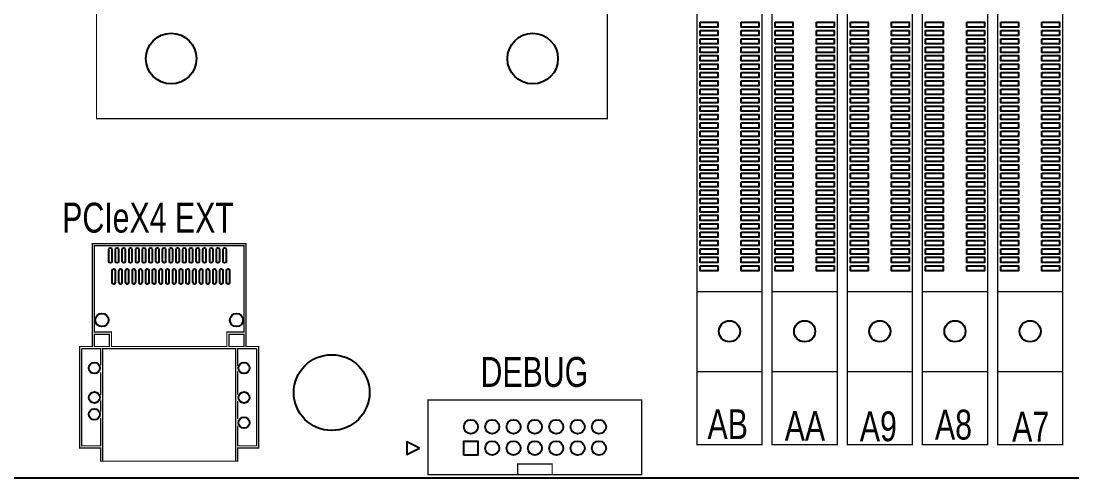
# Model space of a CAD drawing. Extents: x 0 to 344, y -1 to 330.
# Drawn here: x 126.9 to 251.9, y 0 to 54.4 of the extents above; entities that cross this region are included whole.
import ezdxf

# ---------------------------------------------------------------- set-up
doc = ezdxf.new("R2010")
doc.units = 0
for name, color, linetype in [('BOARD_GEOMETRY_OUTLINE', 2, 'CONTINUOUS'), ('BOARD_GEOMETRY_SILKSCREEN_TOP', 1, 'CONTINUOUS'), ('PACKAGE_GEOMETRY_SILKSCREEN_TOP', 3, 'CONTINUOUS'), ('PIN_TOP', 4, 'CONTINUOUS')]:
    doc.layers.add(name, color=color, linetype=linetype)

msp = doc.modelspace()

# ---------------------------------------------------------------- linework, layer by layer
at = {"layer": 'BOARD_GEOMETRY_OUTLINE'}
msp.add_lwpolyline([(0, 328.200004), (0, 1.999996, 0.414214), (1.999996, 0), (328.200004, 0, 0.414214), (330.2, 1.999996), (330.2, 328.200004, 0.414214), (328.200004, 330.2), (1.999996, 330.2, 0.414214)], format="xyb", close=True, dxfattribs=at)
msp.add_lwpolyline([(0, 328.200004), (0, 1.999996, 0.414214), (1.999996, 0), (328.200004, 0, 0.414214), (330.2, 1.999996)], format="xyb", dxfattribs=at)
at = {"layer": 'BOARD_GEOMETRY_SILKSCREEN_TOP', "const_width": 0.1524}
msp.add_lwpolyline([(135.01116, 18.560288), (134.99338, 18.542508)], dxfattribs=at)
at = {"layer": 'PACKAGE_GEOMETRY_SILKSCREEN_TOP', "const_width": 0.1524}
for points in [[(215.015064, 168.959784), (207.265016, 168.959784), (207.265016, 3.95986), (215.015064, 3.95986)], [(223.955102, 168.959784), (216.205054, 168.959784), (216.205054, 3.95986), (223.955102, 3.95986)], [(232.89514, 168.959784), (225.145092, 168.959784), (225.145092, 3.95986), (232.89514, 3.95986)], [(241.835178, 168.959784), (234.08513, 168.959784), (234.08513, 3.95986), (241.835178, 3.95986)], [(250.775216, 168.959784), (243.025168, 168.959784), (243.025168, 3.95986), (250.775216, 3.95986)], [(166.23538, 42.764456), (196.615304, 42.764456), (196.615304, 59.864244), (207.11541, 59.864244), (207.11541, 74.864468), (203.61529, 74.864468), (199.455278, 132.064252), (135.855456, 132.064252), (135.855456, 42.764456)], [(135.599932, 27.65044), (153.399744, 27.65044), (153.399744, 17.360392), (151.35987, 17.360392), (151.35987, 15.65021), (137.639806, 15.65021), (137.639806, 17.360392), (135.599932, 17.360392)], [(137.38987, 15.65021), (135.599932, 15.65021), (135.599932, 17.110202), (137.38987, 17.110202)], [(151.609806, 15.65021), (153.399744, 15.65021), (153.399744, 17.110202), (151.609806, 17.110202)], [(136.59993, 15.400274), (152.399746, 15.400274), (152.399746, 2.00025), (136.59993, 2.00025)], [(175.299878, 9.27481), (200.699878, 9.27481), (200.699878, 0.38481), (175.299878, 0.38481)]]:
    msp.add_lwpolyline(points, close=True, dxfattribs=at)
for points in [[(136.59993, 2.00025), (136.34974, 2.00025), (136.34974, 3.580384), (133.849872, 3.580384), (133.849872, 15.65021), (135.349742, 15.65021), (135.349742, 27.900376), (153.649934, 27.900376), (153.649934, 15.65021), (155.149804, 15.65021), (155.149804, 3.580384), (152.649936, 3.580384), (152.649936, 2.00025), (152.399746, 2.00025)], [(215.015064, 22.159722), (207.265016, 22.159722)], [(223.955102, 22.159722), (216.205054, 22.159722)], [(232.89514, 22.159722), (225.145092, 22.159722)], [(241.835178, 22.159722), (234.08513, 22.159722)], [(250.775216, 22.159722), (243.025168, 22.159722)], [(134.099808, 15.400274), (136.34974, 15.400274), (136.34974, 13.415518)], [(136.34974, 7.192518), (136.34974, 3.83032), (134.099808, 3.83032), (134.099808, 15.400274)], [(154.899868, 15.400274), (152.649936, 15.400274), (152.649936, 13.339318)], [(152.649936, 6.227318), (152.649936, 3.83032), (154.899868, 3.83032), (154.899868, 15.400274)], [(136.34974, 12.577318), (136.34974, 9.859518)], [(152.649936, 12.704318), (152.649936, 9.935718)], [(215.015064, 12.659868), (207.265016, 12.659868)], [(207.63992, 12.659868), (214.639906, 12.659868)], [(223.955102, 12.659868), (216.205054, 12.659868)], [(216.579958, 12.659868), (223.579944, 12.659868)], [(232.89514, 12.659868), (225.145092, 12.659868)], [(225.519996, 12.659868), (232.519982, 12.659868)], [(241.835178, 12.659868), (234.08513, 12.659868)], [(234.460034, 12.659868), (241.46002, 12.659868)], [(250.775216, 12.659868), (243.025168, 12.659868)], [(243.400072, 12.659868), (250.400058, 12.659868)], [(136.34974, 9.224518), (136.34974, 7.878318)], [(152.649936, 9.173718), (152.649936, 7.040118)], [(185.944764, 0.38481), (185.944764, 1.65481), (190.054992, 1.65481), (190.054992, 0.38481)]]:
    msp.add_lwpolyline(points, dxfattribs=at)
at = {"layer": 'PACKAGE_GEOMETRY_SILKSCREEN_TOP'}
msp.add_lwpolyline([(174.283878, 3.55981), (172.759878, 4.32181), (172.759878, 2.79781)], close=True, dxfattribs=at)
at = {"layer": 'PIN_TOP'}
for points in [[(207.635856, 54.26456), (209.744056, 54.26456), (209.744056, 53.65496), (207.635856, 53.65496)], [(212.53577, 54.26456), (214.64397, 54.26456), (214.64397, 53.65496), (212.53577, 53.65496)], [(216.575894, 54.26456), (218.684094, 54.26456), (218.684094, 53.65496), (216.575894, 53.65496)], [(221.475808, 54.26456), (223.584008, 54.26456), (223.584008, 53.65496), (221.475808, 53.65496)], [(225.515932, 54.26456), (227.624132, 54.26456), (227.624132, 53.65496), (225.515932, 53.65496)], [(230.415846, 54.26456), (232.524046, 54.26456), (232.524046, 53.65496), (230.415846, 53.65496)], [(234.45597, 54.26456), (236.56417, 54.26456), (236.56417, 53.65496), (234.45597, 53.65496)], [(239.355884, 54.26456), (241.464084, 54.26456), (241.464084, 53.65496), (239.355884, 53.65496)], [(243.396008, 54.26456), (245.504208, 54.26456), (245.504208, 53.65496), (243.396008, 53.65496)], [(248.295922, 54.26456), (250.404122, 54.26456), (250.404122, 53.65496), (248.295922, 53.65496)], [(207.635856, 53.264562), (209.744056, 53.264562), (209.744056, 52.654962), (207.635856, 52.654962)], [(212.53577, 53.264562), (214.64397, 53.264562), (214.64397, 52.654962), (212.53577, 52.654962)], [(216.575894, 53.264562), (218.684094, 53.264562), (218.684094, 52.654962), (216.575894, 52.654962)], [(221.475808, 53.264562), (223.584008, 53.264562), (223.584008, 52.654962), (221.475808, 52.654962)], [(225.515932, 53.264562), (227.624132, 53.264562), (227.624132, 52.654962), (225.515932, 52.654962)], [(230.415846, 53.264562), (232.524046, 53.264562), (232.524046, 52.654962), (230.415846, 52.654962)], [(234.45597, 53.264562), (236.56417, 53.264562), (236.56417, 52.654962), (234.45597, 52.654962)], [(239.355884, 53.264562), (241.464084, 53.264562), (241.464084, 52.654962), (239.355884, 52.654962)], [(243.396008, 53.264562), (245.504208, 53.264562), (245.504208, 52.654962), (243.396008, 52.654962)], [(248.295922, 53.264562), (250.404122, 53.264562), (250.404122, 52.654962), (248.295922, 52.654962)], [(207.635856, 52.264564), (209.744056, 52.264564), (209.744056, 51.654964), (207.635856, 51.654964)], [(207.635856, 51.264566), (209.744056, 51.264566), (209.744056, 50.654966), (207.635856, 50.654966)], [(212.53577, 52.264564), (214.64397, 52.264564), (214.64397, 51.654964), (212.53577, 51.654964)], [(212.53577, 51.264566), (214.64397, 51.264566), (214.64397, 50.654966), (212.53577, 50.654966)], [(216.575894, 52.264564), (218.684094, 52.264564), (218.684094, 51.654964), (216.575894, 51.654964)], [(216.575894, 51.264566), (218.684094, 51.264566), (218.684094, 50.654966), (216.575894, 50.654966)], [(221.475808, 52.264564), (223.584008, 52.264564), (223.584008, 51.654964), (221.475808, 51.654964)], [(221.475808, 51.264566), (223.584008, 51.264566), (223.584008, 50.654966), (221.475808, 50.654966)], [(225.515932, 52.264564), (227.624132, 52.264564), (227.624132, 51.654964), (225.515932, 51.654964)], [(225.515932, 51.264566), (227.624132, 51.264566), (227.624132, 50.654966), (225.515932, 50.654966)], [(230.415846, 52.264564), (232.524046, 52.264564), (232.524046, 51.654964), (230.415846, 51.654964)], [(230.415846, 51.264566), (232.524046, 51.264566), (232.524046, 50.654966), (230.415846, 50.654966)], [(234.45597, 52.264564), (236.56417, 52.264564), (236.56417, 51.654964), (234.45597, 51.654964)], [(234.45597, 51.264566), (236.56417, 51.264566), (236.56417, 50.654966), (234.45597, 50.654966)], [(239.355884, 52.264564), (241.464084, 52.264564), (241.464084, 51.654964), (239.355884, 51.654964)], [(239.355884, 51.264566), (241.464084, 51.264566), (241.464084, 50.654966), (239.355884, 50.654966)], [(243.396008, 52.264564), (245.504208, 52.264564), (245.504208, 51.654964), (243.396008, 51.654964)], [(243.396008, 51.264566), (245.504208, 51.264566), (245.504208, 50.654966), (243.396008, 50.654966)], [(248.295922, 52.264564), (250.404122, 52.264564), (250.404122, 51.654964), (248.295922, 51.654964)], [(248.295922, 51.264566), (250.404122, 51.264566), (250.404122, 50.654966), (248.295922, 50.654966)], [(207.635856, 50.264568), (209.744056, 50.264568), (209.744056, 49.654968), (207.635856, 49.654968)], [(212.53577, 50.264568), (214.64397, 50.264568), (214.64397, 49.654968), (212.53577, 49.654968)], [(216.575894, 50.264568), (218.684094, 50.264568), (218.684094, 49.654968), (216.575894, 49.654968)], [(221.475808, 50.264568), (223.584008, 50.264568), (223.584008, 49.654968), (221.475808, 49.654968)], [(225.515932, 50.264568), (227.624132, 50.264568), (227.624132, 49.654968), (225.515932, 49.654968)], [(230.415846, 50.264568), (232.524046, 50.264568), (232.524046, 49.654968), (230.415846, 49.654968)], [(234.45597, 50.264568), (236.56417, 50.264568), (236.56417, 49.654968), (234.45597, 49.654968)], [(239.355884, 50.264568), (241.464084, 50.264568), (241.464084, 49.654968), (239.355884, 49.654968)], [(243.396008, 50.264568), (245.504208, 50.264568), (245.504208, 49.654968), (243.396008, 49.654968)], [(248.295922, 50.264568), (250.404122, 50.264568), (250.404122, 49.654968), (248.295922, 49.654968)], [(207.635856, 49.26457), (209.744056, 49.26457), (209.744056, 48.65497), (207.635856, 48.65497)], [(212.53577, 49.26457), (214.64397, 49.26457), (214.64397, 48.65497), (212.53577, 48.65497)], [(216.575894, 49.26457), (218.684094, 49.26457), (218.684094, 48.65497), (216.575894, 48.65497)], [(221.475808, 49.26457), (223.584008, 49.26457), (223.584008, 48.65497), (221.475808, 48.65497)], [(225.515932, 49.26457), (227.624132, 49.26457), (227.624132, 48.65497), (225.515932, 48.65497)], [(230.415846, 49.26457), (232.524046, 49.26457), (232.524046, 48.65497), (230.415846, 48.65497)], [(234.45597, 49.26457), (236.56417, 49.26457), (236.56417, 48.65497), (234.45597, 48.65497)], [(239.355884, 49.26457), (241.464084, 49.26457), (241.464084, 48.65497), (239.355884, 48.65497)], [(243.396008, 49.26457), (245.504208, 49.26457), (245.504208, 48.65497), (243.396008, 48.65497)], [(248.295922, 49.26457), (250.404122, 49.26457), (250.404122, 48.65497), (248.295922, 48.65497)], [(207.635856, 48.264572), (209.744056, 48.264572), (209.744056, 47.654972), (207.635856, 47.654972)], [(212.53577, 48.264572), (214.64397, 48.264572), (214.64397, 47.654972), (212.53577, 47.654972)], [(216.575894, 48.264572), (218.684094, 48.264572), (218.684094, 47.654972), (216.575894, 47.654972)], [(221.475808, 48.264572), (223.584008, 48.264572), (223.584008, 47.654972), (221.475808, 47.654972)], [(225.515932, 48.264572), (227.624132, 48.264572), (227.624132, 47.654972), (225.515932, 47.654972)], [(230.415846, 48.264572), (232.524046, 48.264572), (232.524046, 47.654972), (230.415846, 47.654972)], [(234.45597, 48.264572), (236.56417, 48.264572), (236.56417, 47.654972), (234.45597, 47.654972)], [(239.355884, 48.264572), (241.464084, 48.264572), (241.464084, 47.654972), (239.355884, 47.654972)], [(243.396008, 48.264572), (245.504208, 48.264572), (245.504208, 47.654972), (243.396008, 47.654972)], [(248.295922, 48.264572), (250.404122, 48.264572), (250.404122, 47.654972), (248.295922, 47.654972)], [(207.635856, 47.264574), (209.744056, 47.264574), (209.744056, 46.654974), (207.635856, 46.654974)], [(207.635856, 46.264576), (209.744056, 46.264576), (209.744056, 45.654976), (207.635856, 45.654976)], [(212.53577, 47.264574), (214.64397, 47.264574), (214.64397, 46.654974), (212.53577, 46.654974)], [(212.53577, 46.264576), (214.64397, 46.264576), (214.64397, 45.654976), (212.53577, 45.654976)], [(216.575894, 47.264574), (218.684094, 47.264574), (218.684094, 46.654974), (216.575894, 46.654974)], [(216.575894, 46.264576), (218.684094, 46.264576), (218.684094, 45.654976), (216.575894, 45.654976)], [(221.475808, 47.264574), (223.584008, 47.264574), (223.584008, 46.654974), (221.475808, 46.654974)], [(221.475808, 46.264576), (223.584008, 46.264576), (223.584008, 45.654976), (221.475808, 45.654976)], [(225.515932, 47.264574), (227.624132, 47.264574), (227.624132, 46.654974), (225.515932, 46.654974)], [(225.515932, 46.264576), (227.624132, 46.264576), (227.624132, 45.654976), (225.515932, 45.654976)], [(230.415846, 47.264574), (232.524046, 47.264574), (232.524046, 46.654974), (230.415846, 46.654974)], [(230.415846, 46.264576), (232.524046, 46.264576), (232.524046, 45.654976), (230.415846, 45.654976)], [(234.45597, 47.264574), (236.56417, 47.264574), (236.56417, 46.654974), (234.45597, 46.654974)], [(234.45597, 46.264576), (236.56417, 46.264576), (236.56417, 45.654976), (234.45597, 45.654976)], [(239.355884, 47.264574), (241.464084, 47.264574), (241.464084, 46.654974), (239.355884, 46.654974)], [(239.355884, 46.264576), (241.464084, 46.264576), (241.464084, 45.654976), (239.355884, 45.654976)], [(243.396008, 47.264574), (245.504208, 47.264574), (245.504208, 46.654974), (243.396008, 46.654974)], [(243.396008, 46.264576), (245.504208, 46.264576), (245.504208, 45.654976), (243.396008, 45.654976)], [(248.295922, 47.264574), (250.404122, 47.264574), (250.404122, 46.654974), (248.295922, 46.654974)], [(248.295922, 46.264576), (250.404122, 46.264576), (250.404122, 45.654976), (248.295922, 45.654976)], [(207.635856, 45.264578), (209.744056, 45.264578), (209.744056, 44.654978), (207.635856, 44.654978)], [(212.53577, 45.264578), (214.64397, 45.264578), (214.64397, 44.654978), (212.53577, 44.654978)], [(216.575894, 45.264578), (218.684094, 45.264578), (218.684094, 44.654978), (216.575894, 44.654978)], [(221.475808, 45.264578), (223.584008, 45.264578), (223.584008, 44.654978), (221.475808, 44.654978)], [(225.515932, 45.264578), (227.624132, 45.264578), (227.624132, 44.654978), (225.515932, 44.654978)], [(230.415846, 45.264578), (232.524046, 45.264578), (232.524046, 44.654978), (230.415846, 44.654978)], [(234.45597, 45.264578), (236.56417, 45.264578), (236.56417, 44.654978), (234.45597, 44.654978)], [(239.355884, 45.264578), (241.464084, 45.264578), (241.464084, 44.654978), (239.355884, 44.654978)], [(243.396008, 45.264578), (245.504208, 45.264578), (245.504208, 44.654978), (243.396008, 44.654978)], [(248.295922, 45.264578), (250.404122, 45.264578), (250.404122, 44.654978), (248.295922, 44.654978)], [(207.635856, 44.26458), (209.744056, 44.26458), (209.744056, 43.65498), (207.635856, 43.65498)], [(212.53577, 44.26458), (214.64397, 44.26458), (214.64397, 43.65498), (212.53577, 43.65498)], [(216.575894, 44.26458), (218.684094, 44.26458), (218.684094, 43.65498), (216.575894, 43.65498)], [(221.475808, 44.26458), (223.584008, 44.26458), (223.584008, 43.65498), (221.475808, 43.65498)], [(225.515932, 44.26458), (227.624132, 44.26458), (227.624132, 43.65498), (225.515932, 43.65498)], [(230.415846, 44.26458), (232.524046, 44.26458), (232.524046, 43.65498), (230.415846, 43.65498)], [(234.45597, 44.26458), (236.56417, 44.26458), (236.56417, 43.65498), (234.45597, 43.65498)], [(239.355884, 44.26458), (241.464084, 44.26458), (241.464084, 43.65498), (239.355884, 43.65498)], [(243.396008, 44.26458), (245.504208, 44.26458), (245.504208, 43.65498), (243.396008, 43.65498)], [(248.295922, 44.26458), (250.404122, 44.26458), (250.404122, 43.65498), (248.295922, 43.65498)], [(207.635856, 43.264582), (209.744056, 43.264582), (209.744056, 42.654982), (207.635856, 42.654982)], [(212.53577, 43.264582), (214.64397, 43.264582), (214.64397, 42.654982), (212.53577, 42.654982)], [(216.575894, 43.264582), (218.684094, 43.264582), (218.684094, 42.654982), (216.575894, 42.654982)], [(221.475808, 43.264582), (223.584008, 43.264582), (223.584008, 42.654982), (221.475808, 42.654982)], [(225.515932, 43.264582), (227.624132, 43.264582), (227.624132, 42.654982), (225.515932, 42.654982)], [(230.415846, 43.264582), (232.524046, 43.264582), (232.524046, 42.654982), (230.415846, 42.654982)], [(234.45597, 43.264582), (236.56417, 43.264582), (236.56417, 42.654982), (234.45597, 42.654982)], [(239.355884, 43.264582), (241.464084, 43.264582), (241.464084, 42.654982), (239.355884, 42.654982)], [(243.396008, 43.264582), (245.504208, 43.264582), (245.504208, 42.654982), (243.396008, 42.654982)], [(248.295922, 43.264582), (250.404122, 43.264582), (250.404122, 42.654982), (248.295922, 42.654982)], [(207.635856, 42.264584), (209.744056, 42.264584), (209.744056, 41.654984), (207.635856, 41.654984)], [(207.635856, 41.264586), (209.744056, 41.264586), (209.744056, 40.654986), (207.635856, 40.654986)], [(212.53577, 42.264584), (214.64397, 42.264584), (214.64397, 41.654984), (212.53577, 41.654984)], [(212.53577, 41.264586), (214.64397, 41.264586), (214.64397, 40.654986), (212.53577, 40.654986)], [(216.575894, 42.264584), (218.684094, 42.264584), (218.684094, 41.654984), (216.575894, 41.654984)], [(216.575894, 41.264586), (218.684094, 41.264586), (218.684094, 40.654986), (216.575894, 40.654986)], [(221.475808, 42.264584), (223.584008, 42.264584), (223.584008, 41.654984), (221.475808, 41.654984)], [(221.475808, 41.264586), (223.584008, 41.264586), (223.584008, 40.654986), (221.475808, 40.654986)], [(225.515932, 42.264584), (227.624132, 42.264584), (227.624132, 41.654984), (225.515932, 41.654984)], [(225.515932, 41.264586), (227.624132, 41.264586), (227.624132, 40.654986), (225.515932, 40.654986)], [(230.415846, 42.264584), (232.524046, 42.264584), (232.524046, 41.654984), (230.415846, 41.654984)], [(230.415846, 41.264586), (232.524046, 41.264586), (232.524046, 40.654986), (230.415846, 40.654986)], [(234.45597, 42.264584), (236.56417, 42.264584), (236.56417, 41.654984), (234.45597, 41.654984)], [(234.45597, 41.264586), (236.56417, 41.264586), (236.56417, 40.654986), (234.45597, 40.654986)], [(239.355884, 42.264584), (241.464084, 42.264584), (241.464084, 41.654984), (239.355884, 41.654984)], [(239.355884, 41.264586), (241.464084, 41.264586), (241.464084, 40.654986), (239.355884, 40.654986)], [(243.396008, 42.264584), (245.504208, 42.264584), (245.504208, 41.654984), (243.396008, 41.654984)], [(243.396008, 41.264586), (245.504208, 41.264586), (245.504208, 40.654986), (243.396008, 40.654986)], [(248.295922, 42.264584), (250.404122, 42.264584), (250.404122, 41.654984), (248.295922, 41.654984)], [(248.295922, 41.264586), (250.404122, 41.264586), (250.404122, 40.654986), (248.295922, 40.654986)], [(207.635856, 40.264588), (209.744056, 40.264588), (209.744056, 39.654988), (207.635856, 39.654988)], [(212.53577, 40.264588), (214.64397, 40.264588), (214.64397, 39.654988), (212.53577, 39.654988)], [(216.575894, 40.264588), (218.684094, 40.264588), (218.684094, 39.654988), (216.575894, 39.654988)], [(221.475808, 40.264588), (223.584008, 40.264588), (223.584008, 39.654988), (221.475808, 39.654988)], [(225.515932, 40.264588), (227.624132, 40.264588), (227.624132, 39.654988), (225.515932, 39.654988)], [(230.415846, 40.264588), (232.524046, 40.264588), (232.524046, 39.654988), (230.415846, 39.654988)], [(234.45597, 40.264588), (236.56417, 40.264588), (236.56417, 39.654988), (234.45597, 39.654988)], [(239.355884, 40.264588), (241.464084, 40.264588), (241.464084, 39.654988), (239.355884, 39.654988)], [(243.396008, 40.264588), (245.504208, 40.264588), (245.504208, 39.654988), (243.396008, 39.654988)], [(248.295922, 40.264588), (250.404122, 40.264588), (250.404122, 39.654988), (248.295922, 39.654988)], [(207.635856, 39.26459), (209.744056, 39.26459), (209.744056, 38.65499), (207.635856, 38.65499)], [(212.53577, 39.26459), (214.64397, 39.26459), (214.64397, 38.65499), (212.53577, 38.65499)], [(216.575894, 39.26459), (218.684094, 39.26459), (218.684094, 38.65499), (216.575894, 38.65499)], [(221.475808, 39.26459), (223.584008, 39.26459), (223.584008, 38.65499), (221.475808, 38.65499)], [(225.515932, 39.26459), (227.624132, 39.26459), (227.624132, 38.65499), (225.515932, 38.65499)], [(230.415846, 39.26459), (232.524046, 39.26459), (232.524046, 38.65499), (230.415846, 38.65499)], [(234.45597, 39.26459), (236.56417, 39.26459), (236.56417, 38.65499), (234.45597, 38.65499)], [(239.355884, 39.26459), (241.464084, 39.26459), (241.464084, 38.65499), (239.355884, 38.65499)], [(243.396008, 39.26459), (245.504208, 39.26459), (245.504208, 38.65499), (243.396008, 38.65499)], [(248.295922, 39.26459), (250.404122, 39.26459), (250.404122, 38.65499), (248.295922, 38.65499)], [(207.635856, 38.264592), (209.744056, 38.264592), (209.744056, 37.654992), (207.635856, 37.654992)], [(212.53577, 38.264592), (214.64397, 38.264592), (214.64397, 37.654992), (212.53577, 37.654992)], [(216.575894, 38.264592), (218.684094, 38.264592), (218.684094, 37.654992), (216.575894, 37.654992)], [(221.475808, 38.264592), (223.584008, 38.264592), (223.584008, 37.654992), (221.475808, 37.654992)], [(225.515932, 38.264592), (227.624132, 38.264592), (227.624132, 37.654992), (225.515932, 37.654992)], [(230.415846, 38.264592), (232.524046, 38.264592), (232.524046, 37.654992), (230.415846, 37.654992)], [(234.45597, 38.264592), (236.56417, 38.264592), (236.56417, 37.654992), (234.45597, 37.654992)], [(239.355884, 38.264592), (241.464084, 38.264592), (241.464084, 37.654992), (239.355884, 37.654992)], [(243.396008, 38.264592), (245.504208, 38.264592), (245.504208, 37.654992), (243.396008, 37.654992)], [(248.295922, 38.264592), (250.404122, 38.264592), (250.404122, 37.654992), (248.295922, 37.654992)], [(207.635856, 37.264594), (209.744056, 37.264594), (209.744056, 36.654994), (207.635856, 36.654994)], [(207.635856, 36.264596), (209.744056, 36.264596), (209.744056, 35.654996), (207.635856, 35.654996)], [(212.53577, 37.264594), (214.64397, 37.264594), (214.64397, 36.654994), (212.53577, 36.654994)], [(212.53577, 36.264596), (214.64397, 36.264596), (214.64397, 35.654996), (212.53577, 35.654996)], [(216.575894, 37.264594), (218.684094, 37.264594), (218.684094, 36.654994), (216.575894, 36.654994)], [(216.575894, 36.264596), (218.684094, 36.264596), (218.684094, 35.654996), (216.575894, 35.654996)], [(221.475808, 37.264594), (223.584008, 37.264594), (223.584008, 36.654994), (221.475808, 36.654994)], [(221.475808, 36.264596), (223.584008, 36.264596), (223.584008, 35.654996), (221.475808, 35.654996)], [(225.515932, 37.264594), (227.624132, 37.264594), (227.624132, 36.654994), (225.515932, 36.654994)], [(225.515932, 36.264596), (227.624132, 36.264596), (227.624132, 35.654996), (225.515932, 35.654996)], [(230.415846, 37.264594), (232.524046, 37.264594), (232.524046, 36.654994), (230.415846, 36.654994)], [(230.415846, 36.264596), (232.524046, 36.264596), (232.524046, 35.654996), (230.415846, 35.654996)], [(234.45597, 37.264594), (236.56417, 37.264594), (236.56417, 36.654994), (234.45597, 36.654994)], [(234.45597, 36.264596), (236.56417, 36.264596), (236.56417, 35.654996), (234.45597, 35.654996)], [(239.355884, 37.264594), (241.464084, 37.264594), (241.464084, 36.654994), (239.355884, 36.654994)], [(239.355884, 36.264596), (241.464084, 36.264596), (241.464084, 35.654996), (239.355884, 35.654996)], [(243.396008, 37.264594), (245.504208, 37.264594), (245.504208, 36.654994), (243.396008, 36.654994)], [(243.396008, 36.264596), (245.504208, 36.264596), (245.504208, 35.654996), (243.396008, 35.654996)], [(248.295922, 37.264594), (250.404122, 37.264594), (250.404122, 36.654994), (248.295922, 36.654994)], [(248.295922, 36.264596), (250.404122, 36.264596), (250.404122, 35.654996), (248.295922, 35.654996)], [(207.635856, 35.264598), (209.744056, 35.264598), (209.744056, 34.654998), (207.635856, 34.654998)], [(212.53577, 35.264598), (214.64397, 35.264598), (214.64397, 34.654998), (212.53577, 34.654998)], [(216.575894, 35.264598), (218.684094, 35.264598), (218.684094, 34.654998), (216.575894, 34.654998)], [(221.475808, 35.264598), (223.584008, 35.264598), (223.584008, 34.654998), (221.475808, 34.654998)], [(225.515932, 35.264598), (227.624132, 35.264598), (227.624132, 34.654998), (225.515932, 34.654998)], [(230.415846, 35.264598), (232.524046, 35.264598), (232.524046, 34.654998), (230.415846, 34.654998)], [(234.45597, 35.264598), (236.56417, 35.264598), (236.56417, 34.654998), (234.45597, 34.654998)], [(239.355884, 35.264598), (241.464084, 35.264598), (241.464084, 34.654998), (239.355884, 34.654998)], [(243.396008, 35.264598), (245.504208, 35.264598), (245.504208, 34.654998), (243.396008, 34.654998)], [(248.295922, 35.264598), (250.404122, 35.264598), (250.404122, 34.654998), (248.295922, 34.654998)], [(207.635856, 34.2646), (209.744056, 34.2646), (209.744056, 33.655), (207.635856, 33.655)], [(212.53577, 34.2646), (214.64397, 34.2646), (214.64397, 33.655), (212.53577, 33.655)], [(216.575894, 34.2646), (218.684094, 34.2646), (218.684094, 33.655), (216.575894, 33.655)], [(221.475808, 34.2646), (223.584008, 34.2646), (223.584008, 33.655), (221.475808, 33.655)], [(225.515932, 34.2646), (227.624132, 34.2646), (227.624132, 33.655), (225.515932, 33.655)], [(230.415846, 34.2646), (232.524046, 34.2646), (232.524046, 33.655), (230.415846, 33.655)], [(234.45597, 34.2646), (236.56417, 34.2646), (236.56417, 33.655), (234.45597, 33.655)], [(239.355884, 34.2646), (241.464084, 34.2646), (241.464084, 33.655), (239.355884, 33.655)], [(243.396008, 34.2646), (245.504208, 34.2646), (245.504208, 33.655), (243.396008, 33.655)], [(248.295922, 34.2646), (250.404122, 34.2646), (250.404122, 33.655), (248.295922, 33.655)], [(207.635856, 33.264602), (209.744056, 33.264602), (209.744056, 32.655002), (207.635856, 32.655002)], [(212.53577, 33.264602), (214.64397, 33.264602), (214.64397, 32.655002), (212.53577, 32.655002)], [(216.575894, 33.264602), (218.684094, 33.264602), (218.684094, 32.655002), (216.575894, 32.655002)], [(221.475808, 33.264602), (223.584008, 33.264602), (223.584008, 32.655002), (221.475808, 32.655002)], [(225.515932, 33.264602), (227.624132, 33.264602), (227.624132, 32.655002), (225.515932, 32.655002)], [(230.415846, 33.264602), (232.524046, 33.264602), (232.524046, 32.655002), (230.415846, 32.655002)], [(234.45597, 33.264602), (236.56417, 33.264602), (236.56417, 32.655002), (234.45597, 32.655002)], [(239.355884, 33.264602), (241.464084, 33.264602), (241.464084, 32.655002), (239.355884, 32.655002)], [(243.396008, 33.264602), (245.504208, 33.264602), (245.504208, 32.655002), (243.396008, 32.655002)], [(248.295922, 33.264602), (250.404122, 33.264602), (250.404122, 32.655002), (248.295922, 32.655002)], [(207.635856, 32.264604), (209.744056, 32.264604), (209.744056, 31.655004), (207.635856, 31.655004)], [(207.635856, 31.264606), (209.744056, 31.264606), (209.744056, 30.655006), (207.635856, 30.655006)], [(212.53577, 32.264604), (214.64397, 32.264604), (214.64397, 31.655004), (212.53577, 31.655004)], [(212.53577, 31.264606), (214.64397, 31.264606), (214.64397, 30.655006), (212.53577, 30.655006)], [(216.575894, 32.264604), (218.684094, 32.264604), (218.684094, 31.655004), (216.575894, 31.655004)], [(216.575894, 31.264606), (218.684094, 31.264606), (218.684094, 30.655006), (216.575894, 30.655006)], [(221.475808, 32.264604), (223.584008, 32.264604), (223.584008, 31.655004), (221.475808, 31.655004)], [(221.475808, 31.264606), (223.584008, 31.264606), (223.584008, 30.655006), (221.475808, 30.655006)], [(225.515932, 32.264604), (227.624132, 32.264604), (227.624132, 31.655004), (225.515932, 31.655004)], [(225.515932, 31.264606), (227.624132, 31.264606), (227.624132, 30.655006), (225.515932, 30.655006)], [(230.415846, 32.264604), (232.524046, 32.264604), (232.524046, 31.655004), (230.415846, 31.655004)], [(230.415846, 31.264606), (232.524046, 31.264606), (232.524046, 30.655006), (230.415846, 30.655006)], [(234.45597, 32.264604), (236.56417, 32.264604), (236.56417, 31.655004), (234.45597, 31.655004)], [(234.45597, 31.264606), (236.56417, 31.264606), (236.56417, 30.655006), (234.45597, 30.655006)], [(239.355884, 32.264604), (241.464084, 32.264604), (241.464084, 31.655004), (239.355884, 31.655004)], [(239.355884, 31.264606), (241.464084, 31.264606), (241.464084, 30.655006), (239.355884, 30.655006)], [(243.396008, 32.264604), (245.504208, 32.264604), (245.504208, 31.655004), (243.396008, 31.655004)], [(243.396008, 31.264606), (245.504208, 31.264606), (245.504208, 30.655006), (243.396008, 30.655006)], [(248.295922, 32.264604), (250.404122, 32.264604), (250.404122, 31.655004), (248.295922, 31.655004)], [(248.295922, 31.264606), (250.404122, 31.264606), (250.404122, 30.655006), (248.295922, 30.655006)], [(207.635856, 30.264608), (209.744056, 30.264608), (209.744056, 29.655008), (207.635856, 29.655008)], [(212.53577, 30.264608), (214.64397, 30.264608), (214.64397, 29.655008), (212.53577, 29.655008)], [(216.575894, 30.264608), (218.684094, 30.264608), (218.684094, 29.655008), (216.575894, 29.655008)], [(221.475808, 30.264608), (223.584008, 30.264608), (223.584008, 29.655008), (221.475808, 29.655008)], [(225.515932, 30.264608), (227.624132, 30.264608), (227.624132, 29.655008), (225.515932, 29.655008)], [(230.415846, 30.264608), (232.524046, 30.264608), (232.524046, 29.655008), (230.415846, 29.655008)], [(234.45597, 30.264608), (236.56417, 30.264608), (236.56417, 29.655008), (234.45597, 29.655008)], [(239.355884, 30.264608), (241.464084, 30.264608), (241.464084, 29.655008), (239.355884, 29.655008)], [(243.396008, 30.264608), (245.504208, 30.264608), (245.504208, 29.655008), (243.396008, 29.655008)], [(248.295922, 30.264608), (250.404122, 30.264608), (250.404122, 29.655008), (248.295922, 29.655008)], [(207.635856, 29.26461), (209.744056, 29.26461), (209.744056, 28.65501), (207.635856, 28.65501)], [(212.53577, 29.26461), (214.64397, 29.26461), (214.64397, 28.65501), (212.53577, 28.65501)], [(216.575894, 29.26461), (218.684094, 29.26461), (218.684094, 28.65501), (216.575894, 28.65501)], [(221.475808, 29.26461), (223.584008, 29.26461), (223.584008, 28.65501), (221.475808, 28.65501)], [(225.515932, 29.26461), (227.624132, 29.26461), (227.624132, 28.65501), (225.515932, 28.65501)], [(230.415846, 29.26461), (232.524046, 29.26461), (232.524046, 28.65501), (230.415846, 28.65501)], [(234.45597, 29.26461), (236.56417, 29.26461), (236.56417, 28.65501), (234.45597, 28.65501)], [(239.355884, 29.26461), (241.464084, 29.26461), (241.464084, 28.65501), (239.355884, 28.65501)], [(243.396008, 29.26461), (245.504208, 29.26461), (245.504208, 28.65501), (243.396008, 28.65501)], [(248.295922, 29.26461), (250.404122, 29.26461), (250.404122, 28.65501), (248.295922, 28.65501)], [(207.635856, 28.264612), (209.744056, 28.264612), (209.744056, 27.655012), (207.635856, 27.655012)], [(212.53577, 28.264612), (214.64397, 28.264612), (214.64397, 27.655012), (212.53577, 27.655012)], [(216.575894, 28.264612), (218.684094, 28.264612), (218.684094, 27.655012), (216.575894, 27.655012)], [(221.475808, 28.264612), (223.584008, 28.264612), (223.584008, 27.655012), (221.475808, 27.655012)], [(225.515932, 28.264612), (227.624132, 28.264612), (227.624132, 27.655012), (225.515932, 27.655012)], [(230.415846, 28.264612), (232.524046, 28.264612), (232.524046, 27.655012), (230.415846, 27.655012)], [(234.45597, 28.264612), (236.56417, 28.264612), (236.56417, 27.655012), (234.45597, 27.655012)], [(239.355884, 28.264612), (241.464084, 28.264612), (241.464084, 27.655012), (239.355884, 27.655012)], [(243.396008, 28.264612), (245.504208, 28.264612), (245.504208, 27.655012), (243.396008, 27.655012)], [(248.295922, 28.264612), (250.404122, 28.264612), (250.404122, 27.655012), (248.295922, 27.655012)], [(207.635856, 27.264614), (209.744056, 27.264614), (209.744056, 26.655014), (207.635856, 26.655014)], [(207.635856, 26.264616), (209.744056, 26.264616), (209.744056, 25.655016), (207.635856, 25.655016)], [(212.53577, 27.264614), (214.64397, 27.264614), (214.64397, 26.655014), (212.53577, 26.655014)], [(212.53577, 26.264616), (214.64397, 26.264616), (214.64397, 25.655016), (212.53577, 25.655016)], [(216.575894, 27.264614), (218.684094, 27.264614), (218.684094, 26.655014), (216.575894, 26.655014)], [(216.575894, 26.264616), (218.684094, 26.264616), (218.684094, 25.655016), (216.575894, 25.655016)], [(221.475808, 27.264614), (223.584008, 27.264614), (223.584008, 26.655014), (221.475808, 26.655014)], [(221.475808, 26.264616), (223.584008, 26.264616), (223.584008, 25.655016), (221.475808, 25.655016)], [(225.515932, 27.264614), (227.624132, 27.264614), (227.624132, 26.655014), (225.515932, 26.655014)], [(225.515932, 26.264616), (227.624132, 26.264616), (227.624132, 25.655016), (225.515932, 25.655016)], [(230.415846, 27.264614), (232.524046, 27.264614), (232.524046, 26.655014), (230.415846, 26.655014)], [(230.415846, 26.264616), (232.524046, 26.264616), (232.524046, 25.655016), (230.415846, 25.655016)], [(234.45597, 27.264614), (236.56417, 27.264614), (236.56417, 26.655014), (234.45597, 26.655014)], [(234.45597, 26.264616), (236.56417, 26.264616), (236.56417, 25.655016), (234.45597, 25.655016)], [(239.355884, 27.264614), (241.464084, 27.264614), (241.464084, 26.655014), (239.355884, 26.655014)], [(239.355884, 26.264616), (241.464084, 26.264616), (241.464084, 25.655016), (239.355884, 25.655016)], [(243.396008, 27.264614), (245.504208, 27.264614), (245.504208, 26.655014), (243.396008, 26.655014)], [(243.396008, 26.264616), (245.504208, 26.264616), (245.504208, 25.655016), (243.396008, 25.655016)], [(248.295922, 27.264614), (250.404122, 27.264614), (250.404122, 26.655014), (248.295922, 26.655014)], [(248.295922, 26.264616), (250.404122, 26.264616), (250.404122, 25.655016), (248.295922, 25.655016)], [(207.635856, 25.264618), (209.744056, 25.264618), (209.744056, 24.655018), (207.635856, 24.655018)], [(212.53577, 25.264618), (214.64397, 25.264618), (214.64397, 24.655018), (212.53577, 24.655018)], [(216.575894, 25.264618), (218.684094, 25.264618), (218.684094, 24.655018), (216.575894, 24.655018)], [(221.475808, 25.264618), (223.584008, 25.264618), (223.584008, 24.655018), (221.475808, 24.655018)], [(225.515932, 25.264618), (227.624132, 25.264618), (227.624132, 24.655018), (225.515932, 24.655018)], [(230.415846, 25.264618), (232.524046, 25.264618), (232.524046, 24.655018), (230.415846, 24.655018)], [(234.45597, 25.264618), (236.56417, 25.264618), (236.56417, 24.655018), (234.45597, 24.655018)], [(239.355884, 25.264618), (241.464084, 25.264618), (241.464084, 24.655018), (239.355884, 24.655018)], [(243.396008, 25.264618), (245.504208, 25.264618), (245.504208, 24.655018), (243.396008, 24.655018)], [(248.295922, 25.264618), (250.404122, 25.264618), (250.404122, 24.655018), (248.295922, 24.655018)], [(179.541678, 2.72161), (179.541678, 4.39801), (181.218078, 4.39801), (181.218078, 2.72161)]]:
    msp.add_lwpolyline(points, close=True, dxfattribs=at)
for points in [[(137.677652, 27.214322), (137.677652, 25.766522, -1), (137.322052, 25.766522), (137.322052, 27.214322, -1)], [(138.477752, 27.214322), (138.477752, 25.766522, -1), (138.122152, 25.766522), (138.122152, 27.214322, -1)], [(139.277598, 27.214322), (139.277598, 25.766522, -1), (138.921998, 25.766522), (138.921998, 27.214322, -1)], [(140.077698, 27.214322), (140.077698, 25.766522, -1), (139.722098, 25.766522), (139.722098, 27.214322, -1)], [(140.877544, 27.214322), (140.877544, 25.766522, -1), (140.521944, 25.766522), (140.521944, 27.214322, -1)], [(141.677644, 27.214322), (141.677644, 25.766522, -1), (141.322044, 25.766522), (141.322044, 27.214322, -1)], [(142.477744, 27.214322), (142.477744, 25.766522, -1), (142.122144, 25.766522), (142.122144, 27.214322, -1)], [(143.27759, 27.214322), (143.27759, 25.766522, -1), (142.92199, 25.766522), (142.92199, 27.214322, -1)], [(144.07769, 27.214322), (144.07769, 25.766522, -1), (143.72209, 25.766522), (143.72209, 27.214322, -1)], [(144.877536, 27.214322), (144.877536, 25.766522, -1), (144.521936, 25.766522), (144.521936, 27.214322, -1)], [(145.677636, 27.214322), (145.677636, 25.766522, -1), (145.322036, 25.766522), (145.322036, 27.214322, -1)], [(146.477736, 27.214322), (146.477736, 25.766522, -1), (146.122136, 25.766522), (146.122136, 27.214322, -1)], [(147.277582, 27.214322), (147.277582, 25.766522, -1), (146.921982, 25.766522), (146.921982, 27.214322, -1)], [(148.077682, 27.214322), (148.077682, 25.766522, -1), (147.722082, 25.766522), (147.722082, 27.214322, -1)], [(148.877528, 27.214322), (148.877528, 25.766522, -1), (148.521928, 25.766522), (148.521928, 27.214322, -1)], [(149.677628, 27.214322), (149.677628, 25.766522, -1), (149.322028, 25.766522), (149.322028, 27.214322, -1)], [(150.477728, 27.214322), (150.477728, 25.766522, -1), (150.122128, 25.766522), (150.122128, 27.214322, -1)], [(151.277574, 27.214322), (151.277574, 25.766522, -1), (150.921974, 25.766522), (150.921974, 27.214322, -1)], [(138.077702, 24.704294), (138.077702, 23.256494, -1), (137.722102, 23.256494), (137.722102, 24.704294, -1)], [(138.877548, 24.704294), (138.877548, 23.256494, -1), (138.521948, 23.256494), (138.521948, 24.704294, -1)], [(139.677648, 24.704294), (139.677648, 23.256494, -1), (139.322048, 23.256494), (139.322048, 24.704294, -1)], [(140.477748, 24.704294), (140.477748, 23.256494, -1), (140.122148, 23.256494), (140.122148, 24.704294, -1)], [(141.277594, 24.704294), (141.277594, 23.256494, -1), (140.921994, 23.256494), (140.921994, 24.704294, -1)], [(142.077694, 24.704294), (142.077694, 23.256494, -1), (141.722094, 23.256494), (141.722094, 24.704294, -1)], [(142.87754, 24.704294), (142.87754, 23.256494, -1), (142.52194, 23.256494), (142.52194, 24.704294, -1)], [(143.67764, 24.704294), (143.67764, 23.256494, -1), (143.32204, 23.256494), (143.32204, 24.704294, -1)], [(144.47774, 24.704294), (144.47774, 23.256494, -1), (144.12214, 23.256494), (144.12214, 24.704294, -1)], [(145.277586, 24.704294), (145.277586, 23.256494, -1), (144.921986, 23.256494), (144.921986, 24.704294, -1)], [(146.077686, 24.704294), (146.077686, 23.256494, -1), (145.722086, 23.256494), (145.722086, 24.704294, -1)], [(146.877532, 24.704294), (146.877532, 23.256494, -1), (146.521932, 23.256494), (146.521932, 24.704294, -1)], [(147.677632, 24.704294), (147.677632, 23.256494, -1), (147.322032, 23.256494), (147.322032, 24.704294, -1)], [(148.477732, 24.704294), (148.477732, 23.256494, -1), (148.122132, 23.256494), (148.122132, 24.704294, -1)], [(149.277578, 24.704294), (149.277578, 23.256494, -1), (148.921978, 23.256494), (148.921978, 24.704294, -1)], [(150.077678, 24.704294), (150.077678, 23.256494, -1), (149.722078, 23.256494), (149.722078, 24.704294, -1)], [(150.877524, 24.704294), (150.877524, 23.256494, -1), (150.521924, 23.256494), (150.521924, 24.704294, -1)], [(151.677624, 24.704294), (151.677624, 23.256494, -1), (151.322024, 23.256494), (151.322024, 24.704294, -1)]]:
    msp.add_lwpolyline(points, format="xyb", close=True, dxfattribs=at)
for centre, radius in [((144.735296, 49.914302), 3.0099), ((187.735464, 49.914302), 3.0099), ((136.499854, 18.800318), 0.7874), ((152.499822, 18.800318), 0.7874), ((211.14004, 17.459706), 1.2573), ((220.080078, 17.459706), 1.2573), ((229.020116, 17.459706), 1.2573), ((237.960154, 17.459706), 1.2573), ((246.900192, 17.459706), 1.2573), ((163.825936, 10.168128), 4.5085), ((135.599932, 13.080238), 0.6604), ((153.399744, 13.080238), 0.6604), ((135.599932, 9.580372), 0.6604), ((153.399744, 9.580372), 0.6604), ((135.599932, 7.580376), 0.6604), ((153.399744, 6.580378), 0.6604), ((180.379878, 6.09981), 0.8382), ((182.919878, 6.09981), 0.8382), ((185.459878, 6.09981), 0.8382), ((187.999878, 6.09981), 0.8382), ((190.539878, 6.09981), 0.8382), ((193.079878, 6.09981), 0.8382), ((195.619878, 6.09981), 0.8382), ((182.919878, 3.55981), 0.8382), ((185.459878, 3.55981), 0.8382), ((187.999878, 3.55981), 0.8382), ((190.539878, 3.55981), 0.8382), ((193.079878, 3.55981), 0.8382), ((195.619878, 3.55981), 0.8382)]:
    msp.add_circle(centre, radius, dxfattribs=at)

# ---------------------------------------------------------------- texts
at = {"layer": 'BOARD_GEOMETRY_SILKSCREEN_TOP', "width": 0.757143}
for s, p in [('PCIeX4 EXT', (131.777232, 29.20746)), ('DEBUG', (181.532276, 10.845546)), ('AB', (208.53273, 4.626356)), ('AA', (217.713814, 4.428744)), ('A9', (226.64801, 4.379468)), ('A8', (235.581444, 4.576826)), ('A7', (244.762528, 4.330192))]:
    msp.add_text(s, height=3.556, dxfattribs=at).set_placement(p)

doc.saveas('drawing.dxf')
